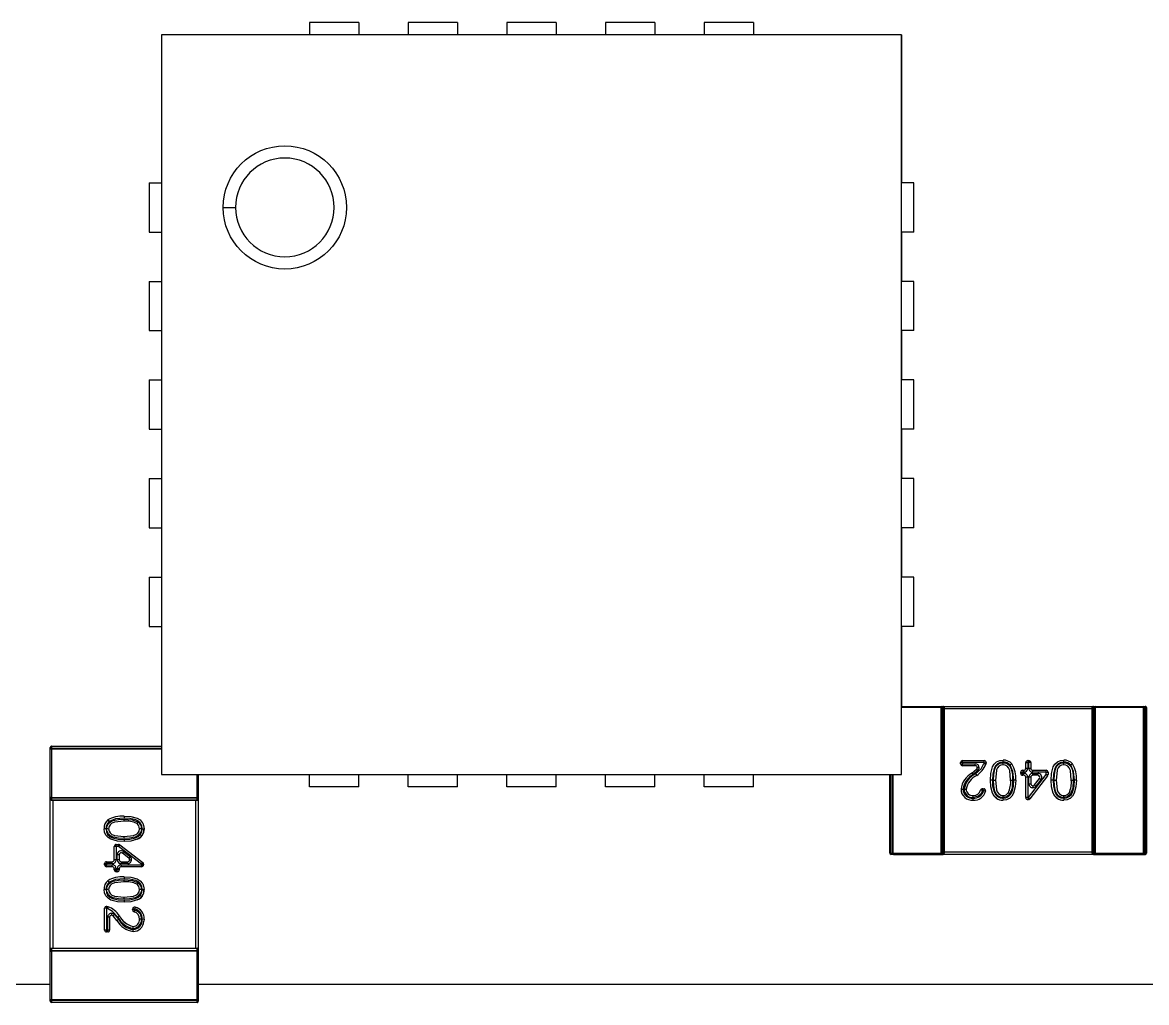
# Model space of a CAD drawing. Extents: x 2.55 to 7.7, y 3.55 to 4.51.
# Drawn here: x 4.7381 to 4.9175, y 3.8037 to 3.9602 of the extents above; entities that cross this region are included whole.
import ezdxf

# ---------------------------------------------------------------- set-up
doc = ezdxf.new("R2010")
doc.units = 0
doc.header["$MEASUREMENT"] = 0
doc.layers.get('0').update_dxf_attribs({"linetype": 'CONTINUOUS'})

msp = doc.modelspace()

# ---------------------------------------------------------------- linework, layer by layer
at = {"color": 7, "linetype": 'CONTINUOUS'}
for p, q in [((4.7917651043, 3.9602101624), (4.7838910886, 3.9602101623)), ((4.7838910886, 3.9602101623), (4.7838910886, 3.9582416584)), ((4.7917651043, 3.9602101624), (4.7917651043, 3.9582416585)), ((4.79963912, 3.9602101625), (4.7996391201, 3.9582416586)), ((4.8075131358, 3.9602101626), (4.79963912, 3.9602101625)), ((4.8075131358, 3.9602101626), (4.8075131358, 3.9582416587)), ((4.8232611673, 3.9602101628), (4.8153871515, 3.9602101627)), ((4.8153871515, 3.9602101627), (4.8153871516, 3.9582416587)), ((4.8232611673, 3.9602101628), (4.8232611673, 3.9582416588)), ((4.831135183, 3.9602101629), (4.831135183, 3.9582416589)), ((4.8390091988, 3.960210163), (4.831135183, 3.9602101629)), ((4.8390091988, 3.960210163), (4.8390091988, 3.958241659)), ((4.8547572303, 3.9602101632), (4.8468832145, 3.9602101631)), ((4.8468832145, 3.9602101631), (4.8468832146, 3.9582416591)), ((4.8547572303, 3.9602101632), (4.8547572303, 3.9582416592)), ((4.878379277, 3.9582416595), (4.7602690407, 3.9582416581)), ((4.7602690407, 3.9582416581), (4.7602690421, 3.8401314219)), ((4.8783792784, 3.8401314233), (4.878379277, 3.9582416595)), ((4.8783792778, 3.9582416595), (4.8783792781, 3.9346196123)), ((4.7583005377, 3.9346196108), (4.7583005378, 3.9267455951)), ((4.7583005377, 3.9346196108), (4.7602690416, 3.9346196108)), ((4.8783792779, 3.9267455965), (4.8783792778, 3.9346196123)), ((4.8803477818, 3.9346196123), (4.8783792778, 3.9346196123)), ((4.8803477819, 3.9267455965), (4.8803477818, 3.9346196123)), ((4.7701115607, 3.9306826031), (4.7720800648, 3.9306826031)), ((4.7583005378, 3.9267455951), (4.7602690417, 3.9267455951)), ((4.8783792782, 3.9267455965), (4.8783792783, 3.9188715808)), ((4.8803477819, 3.9267455965), (4.8783792779, 3.9267455965)), ((4.7583005379, 3.9188715793), (4.758300538, 3.9109975636)), ((4.7583005379, 3.9188715793), (4.7602690418, 3.9188715794)), ((4.8783792781, 3.910997565), (4.878379278, 3.9188715808)), ((4.880347782, 3.9188715808), (4.878379278, 3.9188715808)), ((4.8803477821, 3.910997565), (4.880347782, 3.9188715808)), ((4.758300538, 3.9109975636), (4.7602690419, 3.9109975636)), ((4.8783792784, 3.910997565), (4.8783792785, 3.9031235493)), ((4.8803477821, 3.910997565), (4.8783792781, 3.910997565)), ((4.7583005381, 3.9031235478), (4.7583005381, 3.8952495321)), ((4.7583005381, 3.9031235478), (4.760269042, 3.9031235479)), ((4.8783792783, 3.8952495335), (4.8783792782, 3.9031235493)), ((4.8803477821, 3.9031235493), (4.8783792782, 3.9031235493)), ((4.8803477822, 3.8952495335), (4.8803477821, 3.9031235493)), ((4.7583005381, 3.8952495321), (4.7602690421, 3.8952495321)), ((4.8803477822, 3.8952495335), (4.8783792783, 3.8952495335)), ((4.8783792786, 3.8952495335), (4.8783792787, 3.8873755178)), ((4.7583005382, 3.8873755163), (4.7583005383, 3.8795015006)), ((4.7583005382, 3.8873755163), (4.7602690422, 3.8873755164)), ((4.8783792785, 3.879501502), (4.8783792784, 3.8873755178)), ((4.8803477823, 3.8873755178), (4.8783792784, 3.8873755178)), ((4.8803477824, 3.879501502), (4.8803477823, 3.8873755178)), ((4.7583005383, 3.8795015006), (4.7602690423, 3.8795015006)), ((4.8803477824, 3.879501502), (4.8783792785, 3.879501502)), ((4.8783792788, 3.879501502), (4.8783792789, 3.8716274863)), ((4.7583005384, 3.8716274848), (4.7583005385, 3.8637534691)), ((4.7583005384, 3.8716274848), (4.7602690424, 3.8716274849)), ((4.8783792787, 3.8637534705), (4.8783792786, 3.8716274863)), ((4.8803477825, 3.8716274863), (4.8783792786, 3.8716274863)), ((4.8803477826, 3.8637534705), (4.8803477825, 3.8716274863)), ((4.7583005385, 3.8637534691), (4.7602690425, 3.8637534691)), ((4.878379279, 3.8637534705), (4.8783792791, 3.8509956791)), ((4.8803477826, 3.8637534705), (4.8783792787, 3.8637534705)), ((4.8783792789, 3.8509956793), (4.884738174, 3.8509956799)), ((4.8783792787, 3.8507988295), (4.8783792789, 3.8509956793)), ((4.8783792787, 3.8506019788), (4.8783792788, 3.8509956793)), ((4.8783792788, 3.8401314233), (4.8783792787, 3.8507988295)), ((4.8847381741, 3.8507988295), (4.8783792787, 3.8507988295)), ((4.884738174, 3.8509956798), (4.9093106991, 3.850995682)), ((4.884738174, 3.8509956799), (4.8847381741, 3.8507988295)), ((4.884738174, 3.8509956799), (4.8850165625, 3.8509956799)), ((4.8847381761, 3.827570483), (4.8847381741, 3.8507988295)), ((4.8847381741, 3.8507988295), (4.8848773683, 3.8507988295)), ((4.8848773683, 3.8507988295), (4.8848773703, 3.8275704831)), ((4.8851557568, 3.8507988295), (4.8848773683, 3.8507988295)), ((4.8851557588, 3.8275704831), (4.8851557568, 3.8507988295)), ((4.8851557568, 3.8507988295), (4.885213413, 3.8507988295)), ((4.885213413, 3.8507988295), (4.885213415, 3.8275704831)), ((4.9088354622, 3.8275704851), (4.9088354602, 3.8507988316)), ((4.9088931163, 3.8507988316), (4.9088354602, 3.8507988316)), ((4.9088931163, 3.8507988316), (4.9088931184, 3.8275704851)), ((4.9091715048, 3.8507988316), (4.9088931163, 3.8507988316)), ((4.9090323106, 3.850995682), (4.9093106991, 3.850995682)), ((4.9091715069, 3.8275704852), (4.9091715048, 3.8507988316)), ((4.9091715048, 3.8507988316), (4.9093106991, 3.8507988317)), ((4.9093106991, 3.850995682), (4.9170216386, 3.8509956827)), ((4.9093106991, 3.8507988317), (4.9093106991, 3.850995682)), ((4.9093106991, 3.8507988317), (4.9093107011, 3.8275704852)), ((4.9170216386, 3.8507988323), (4.9093106991, 3.8507988317)), ((4.9170216386, 3.8507988323), (4.9170216386, 3.8509956827)), ((4.9170216386, 3.8509956827), (4.9173000271, 3.8509956827)), ((4.9170216407, 3.8275704859), (4.9170216386, 3.8507988323)), ((4.9170216386, 3.8507988323), (4.9171608329, 3.8507988323)), ((4.9171608329, 3.8507988323), (4.9171608349, 3.8275704859)), ((4.9174392214, 3.8507988323), (4.9171608329, 3.8507988323)), ((4.9174392234, 3.8275704859), (4.9174392214, 3.8507988323)), ((4.9174392214, 3.8507988323), (4.9174968775, 3.8507988323)), ((4.9174968775, 3.8507988323), (4.9174968796, 3.8275704859)), ((4.9088354602, 3.8506019815), (4.885213413, 3.8506019802)), ((4.7425209073, 3.8441813877), (4.7425209073, 3.8444597762)), ((4.7427177577, 3.8441813877), (4.7425209073, 3.8441813877)), ((4.7425209074, 3.8364704482), (4.7425209073, 3.8441813877)), ((4.7427177577, 3.8445989704), (4.7427177577, 3.8446566266)), ((4.7427177577, 3.8446566266), (4.7602690426, 3.8446566268)), ((4.7602690426, 3.8445989707), (4.7427177577, 3.8445989704)), ((4.7427177577, 3.8445989704), (4.7427177577, 3.844320582)), ((4.7427177577, 3.8441813877), (4.7427177577, 3.844320582)), ((4.7427177577, 3.844320582), (4.7602690426, 3.8443205822)), ((4.7427177577, 3.8441813877), (4.7427177578, 3.8364704482)), ((4.7602690426, 3.8441813879), (4.7427177577, 3.8441813877)), ((4.8878178959, 3.8418416321), (4.8878178959, 3.8420193022)), ((4.8881328565, 3.8420193022), (4.8878178959, 3.8420193022)), ((4.8878178959, 3.8418416321), (4.8881328565, 3.8418416321)), ((4.8881328565, 3.8420193022), (4.8881328565, 3.8423342628)), ((4.8881328565, 3.8423342628), (4.8915943191, 3.8423342631)), ((4.8881328565, 3.8420193022), (4.8881328565, 3.8418416321)), ((4.8915943191, 3.8420193025), (4.8881328565, 3.8420193022)), ((4.8881328565, 3.8418416321), (4.8901767193, 3.8418416323)), ((4.8881328565, 3.8415266715), (4.8881328565, 3.8418416321)), ((4.8901767194, 3.8415266717), (4.8901767193, 3.8418416323)), ((4.8915521129, 3.8418700576), (4.8918518555, 3.8417740644)), ((4.8915943191, 3.8420193025), (4.8915943191, 3.8423342631)), ((4.8915943191, 3.8420193025), (4.8919026684, 3.8419551078)), ((4.8919092798, 3.8420193025), (4.8919026684, 3.8419551078)), ((4.8946096376, 3.8416882654), (4.8945916753, 3.8420027123)), ((4.8946064525, 3.8420997962), (4.8946016678, 3.8424147205)), ((4.8960086389, 3.8418080673), (4.8957606555, 3.8416129525)), ((4.8982358245, 3.8411148008), (4.8982358244, 3.8420193031)), ((4.8982358244, 3.8420193031), (4.898550785, 3.8420193031)), ((4.898550785, 3.8423342638), (4.898550785, 3.8420193031)), ((4.898550785, 3.8423342638), (4.8987284551, 3.8423342638)), ((4.898550785, 3.8420193031), (4.8985507851, 3.8411148008)), ((4.8987284551, 3.8420193032), (4.898550785, 3.8420193031)), ((4.8987284551, 3.8423342638), (4.8987284551, 3.8420193032)), ((4.8987284552, 3.8411148008), (4.8987284551, 3.8420193032)), ((4.8990434157, 3.8420193032), (4.8987284551, 3.8420193032)), ((4.8990434157, 3.8420193032), (4.8990434158, 3.8411148008)), ((4.9043007339, 3.8416882663), (4.9042827716, 3.8420027131)), ((4.9042975488, 3.8420997971), (4.9042927641, 3.8424147213)), ((4.9056997352, 3.8418080681), (4.9054517518, 3.8416129534)), ((4.7602690421, 3.8401314219), (4.8783792784, 3.8401314233)), ((4.7659461042, 3.8364704484), (4.7659461042, 3.8401314219)), ((4.7661429546, 3.8401314219), (4.7661429546, 3.8364704484)), ((4.7661429547, 3.8361920599), (4.7661429546, 3.8401314219)), ((4.78389109, 3.8381629182), (4.78389109, 3.8401314222)), ((4.7917651058, 3.8381629183), (4.7917651057, 3.8401314222)), ((4.7996391215, 3.8381629184), (4.7996391215, 3.8401314223)), ((4.8075131373, 3.8381629185), (4.8075131372, 3.8401314224)), ((4.815387153, 3.8381629186), (4.815387153, 3.8401314225)), ((4.8232611687, 3.8381629187), (4.8232611687, 3.8401314226)), ((4.8311351845, 3.8381629188), (4.8311351845, 3.8401314227)), ((4.8390092002, 3.8381629189), (4.8390092002, 3.8401314228)), ((4.846883216, 3.838162919), (4.846883216, 3.8401314229)), ((4.8547572317, 3.8381629191), (4.8547572317, 3.840131423)), ((4.8765519977, 3.8275704823), (4.8765519966, 3.8401314233)), ((4.8766096527, 3.8401314233), (4.8766096538, 3.8275704823)), ((4.8768880423, 3.8275704824), (4.8768880412, 3.8401314233)), ((4.8770272355, 3.8401314233), (4.8770272366, 3.8275704824)), ((4.8901767194, 3.8415266717), (4.8881328565, 3.8415266715)), ((4.8896463333, 3.8403581879), (4.8903825041, 3.8409732727)), ((4.8896463333, 3.8403581879), (4.8898508514, 3.8401186622)), ((4.890203974, 3.8402251577), (4.8903995811, 3.839978473)), ((4.8903825041, 3.8409732727), (4.8905882889, 3.8407348344)), ((4.8908066407, 3.8412117111), (4.89049168, 3.8412117111)), ((4.8974282332, 3.8403072093), (4.8974282332, 3.8404848794)), ((4.8974282332, 3.8404848794), (4.8977431938, 3.8404848795)), ((4.8974282332, 3.8403072093), (4.8977431938, 3.8403072094)), ((4.8977431938, 3.8407998401), (4.8977431938, 3.8404848795)), ((4.8977431938, 3.8407998401), (4.8979208639, 3.8407998401)), ((4.8977431938, 3.8404848795), (4.8977431938, 3.8403072094)), ((4.8979208639, 3.8404848795), (4.8977431938, 3.8404848795)), ((4.8977431938, 3.8403072094), (4.8979208639, 3.8403072094)), ((4.8977431938, 3.8399922487), (4.8977431938, 3.8403072094)), ((4.8979208639, 3.8399922488), (4.8977431938, 3.8399922487)), ((4.8979208639, 3.8407998401), (4.8979208639, 3.8404848795)), ((4.8979208639, 3.8399922488), (4.8979208639, 3.8403072094)), ((4.8982358245, 3.8411148008), (4.8985507851, 3.8411148008)), ((4.8986462485, 3.8364307709), (4.9014742659, 3.8400995509)), ((4.8987284552, 3.8411148008), (4.8990434158, 3.8411148008)), ((4.9017237179, 3.839907265), (4.8988957006, 3.836238485)), ((4.8993583765, 3.8404848796), (4.8993583765, 3.8407998402)), ((4.8993583765, 3.8407998402), (4.9014742658, 3.8407998404)), ((4.9014742659, 3.8404848798), (4.8993583765, 3.8404848796)), ((4.8993583765, 3.8403072095), (4.9001518896, 3.8403072096)), ((4.8993583765, 3.8399922489), (4.8993583765, 3.8403072095)), ((4.9001518896, 3.839992249), (4.8993583765, 3.8399922489)), ((4.9001518896, 3.839992249), (4.9001518896, 3.8403072096)), ((4.9014742659, 3.8404848798), (4.9014742658, 3.8407998404)), ((4.9014742659, 3.8400995509), (4.9014742659, 3.8404848798)), ((4.9014742659, 3.8404848798), (4.9017892265, 3.8404848798)), ((4.9014742659, 3.8400995509), (4.9017237179, 3.839907265)), ((4.9014742659, 3.8400995509), (4.9017892265, 3.8400995509)), ((4.9017892265, 3.8404848798), (4.9017892265, 3.8400995509)), ((4.7917651058, 3.8381629183), (4.78389109, 3.8381629182)), ((4.8075131373, 3.8381629185), (4.7996391215, 3.8381629184)), ((4.8232611687, 3.8381629187), (4.815387153, 3.8381629186)), ((4.8390092002, 3.8381629189), (4.8311351845, 3.8381629188)), ((4.8547572317, 3.8381629191), (4.846883216, 3.838162919)), ((4.8928976817, 3.8392299932), (4.8925827305, 3.8392275606)), ((4.8930752961, 3.8392270902), (4.89339025, 3.8392250367)), ((4.8958130505, 3.8392250368), (4.8961280423, 3.8392213729)), ((4.8982358249, 3.8364307709), (4.8982358246, 3.8396772882)), ((4.8985507852, 3.8396772882), (4.8982358246, 3.8396772882)), ((4.8985507852, 3.8396772882), (4.8985507855, 3.8364307709)), ((4.8987284554, 3.8386478968), (4.8987284553, 3.8396772882)), ((4.8990434159, 3.8396772882), (4.8987284553, 3.8396772882)), ((4.8987284554, 3.8386478968), (4.899043416, 3.8386478968)), ((4.8990434159, 3.8396772882), (4.899043416, 3.8386478968)), ((4.8993583767, 3.8383329362), (4.8993583767, 3.8380179756)), ((4.8996078259, 3.8384556073), (4.9004013389, 3.8394849988)), ((4.8998572752, 3.8382633178), (4.8996078259, 3.8384556073)), ((4.9006507881, 3.8392927092), (4.8998572752, 3.8382633178)), ((4.9006507881, 3.8392927092), (4.9004013389, 3.8394849988)), ((4.902588778, 3.839229994), (4.9022738268, 3.8392275614)), ((4.9027663924, 3.8392270911), (4.9030813463, 3.8392250376)), ((4.9055041469, 3.8392250376), (4.9058191386, 3.8392213738)), ((4.7427177578, 3.8364704482), (4.7425209074, 3.8364704482)), ((4.7425209074, 3.8361920597), (4.7425209074, 3.8364704482)), ((4.7425209077, 3.8118979231), (4.7425209074, 3.8364704482)), ((4.7427177578, 3.8364704482), (4.7659461042, 3.8364704484)), ((4.7427177578, 3.8363312539), (4.7427177578, 3.8364704482)), ((4.7659461042, 3.8363312542), (4.7427177578, 3.8363312539)), ((4.7427177578, 3.8363312539), (4.7427177578, 3.8360528654)), ((4.7659461042, 3.8364704484), (4.7659461042, 3.8363312542)), ((4.7661429546, 3.8364704484), (4.7659461042, 3.8364704484)), ((4.7659461043, 3.8360528657), (4.7659461042, 3.8363312542)), ((4.7661429546, 3.8364704484), (4.7661429547, 3.8361920599)), ((4.8878986554, 3.8377738954), (4.8882135607, 3.8377797967)), ((4.8883913804, 3.8377891734), (4.8887062467, 3.8377814666)), ((4.8898368748, 3.8360350504), (4.889830348, 3.8363499434)), ((4.8898469068, 3.8364470145), (4.8898545408, 3.8367618826)), ((4.8913295935, 3.837547846), (4.8910210281, 3.8376109932)), ((4.8913295935, 3.837547846), (4.8913609333, 3.8378612435)), ((4.891494284, 3.8375313769), (4.8913295935, 3.837547846)), ((4.8913609333, 3.8378612435), (4.8915256237, 3.8378447745)), ((4.8915256237, 3.8378447745), (4.891494284, 3.8375313769)), ((4.891801665, 3.8374626956), (4.891494284, 3.8375313769)), ((4.8945967651, 3.8363502927), (4.8946016588, 3.83603537)), ((4.8946096516, 3.8364467918), (4.8946104968, 3.836761883)), ((4.8957073463, 3.8370128302), (4.8954483728, 3.8371934397)), ((4.8964473168, 3.8377503218), (4.8963916228, 3.8375395947)), ((4.8985507855, 3.8364307709), (4.8982358249, 3.8364307709)), ((4.8985507855, 3.8364307709), (4.8986462485, 3.8364307709)), ((4.8985507855, 3.8364307709), (4.8985507855, 3.8361158103)), ((4.8986462485, 3.8364307709), (4.8988957006, 3.836238485)), ((4.8986462485, 3.8364307709), (4.8986462486, 3.8361158103)), ((4.9025063053, 3.8375420136), (4.9024481477, 3.8377520741)), ((4.9042878614, 3.8363502935), (4.9042927551, 3.8360353709)), ((4.9043007479, 3.8364467926), (4.9043015931, 3.8367618839)), ((4.9053984426, 3.837012831), (4.9051394691, 3.8371934406)), ((4.7427177578, 3.8360528654), (4.7659461043, 3.8360528657)), ((4.7427177578, 3.8360528654), (4.7427177578, 3.8359952093)), ((4.7659461043, 3.8359952095), (4.7427177578, 3.8359952093)), ((4.7429146084, 3.8359952093), (4.7429146085, 3.812373162)), ((4.7657492542, 3.8123731623), (4.765749254, 3.8359952095)), ((4.7659461043, 3.8359952095), (4.7659461043, 3.8360528657)), ((4.7661429547, 3.8361920599), (4.766142955, 3.8121763119)), ((4.8986462486, 3.8361158103), (4.8985507855, 3.8361158103)), ((4.751708521, 3.8328594836), (4.7519036358, 3.8326115002)), ((4.7542915515, 3.8326638951), (4.7542952154, 3.8329788868)), ((4.7557662666, 3.8332981612), (4.7559769936, 3.8332424672)), ((4.751416792, 3.8314572972), (4.7511018677, 3.8314525126)), ((4.7518283228, 3.8314604823), (4.751513876, 3.83144252)), ((4.7565037581, 3.8325581906), (4.7563231485, 3.8322992171)), ((4.7570697964, 3.8314604959), (4.7567547052, 3.8314613411)), ((4.7571662956, 3.8314476094), (4.7574812182, 3.8314525031)), ((4.7542865949, 3.8297485262), (4.7542890275, 3.829433575)), ((4.7542894979, 3.8299261406), (4.7542915514, 3.8302410945)), ((4.7559745753, 3.8296660533), (4.7557645148, 3.8296078958)), ((4.753031709, 3.8286340142), (4.7527167484, 3.8286340142)), ((4.7527167484, 3.8265181248), (4.7527167484, 3.8286340142)), ((4.753031709, 3.8286340142), (4.753031709, 3.8289489748)), ((4.753031709, 3.8289489748), (4.753417038, 3.8289489748)), ((4.753031709, 3.8286340142), (4.7530317091, 3.8265181248)), ((4.753417038, 3.8286340142), (4.753031709, 3.8286340142)), ((4.7532093792, 3.8265181248), (4.7532093792, 3.8273116379)), ((4.7535243398, 3.8273116379), (4.7532093792, 3.8273116379)), ((4.753417038, 3.8286340142), (4.753417038, 3.8289489748)), ((4.753417038, 3.8286340142), (4.7536093239, 3.8288834662)), ((4.7570858177, 3.8258059965), (4.753417038, 3.8286340142)), ((4.7535243398, 3.8273116379), (4.7535243398, 3.8265181248)), ((4.7536093239, 3.8288834662), (4.7572781036, 3.8260554486)), ((4.7542238795, 3.8278105363), (4.75403159, 3.8275610871)), ((4.7550609814, 3.8267675741), (4.75403159, 3.8275610871)), ((4.7542238795, 3.8278105363), (4.7552532709, 3.8270170233)), ((4.8765519977, 3.8275704823), (4.8766096538, 3.8275704823)), ((4.8766096538, 3.8275704823), (4.8768880423, 3.8275704824)), ((4.8770272366, 3.827373632), (4.8767488481, 3.8273736319)), ((4.8771425489, 3.8273736316), (4.8767488481, 3.8273736315)), ((4.8768880423, 3.8275704824), (4.8770272366, 3.8275704824)), ((4.8770272366, 3.8275704824), (4.8847381761, 3.827570483)), ((4.8770272366, 3.8275704824), (4.8770272366, 3.827373632)), ((4.8847381761, 3.8273736326), (4.8770272366, 3.827373632)), ((4.8771425489, 3.827373632), (4.8850165646, 3.8273736327)), ((4.8847381761, 3.827570483), (4.8847381761, 3.8273736326)), ((4.8847381761, 3.827570483), (4.8848773703, 3.8275704831)), ((4.8850165646, 3.8273736327), (4.8847381761, 3.8273736326)), ((4.8848773703, 3.8275704831), (4.8851557588, 3.8275704831)), ((4.9090323126, 3.8273736347), (4.8850165646, 3.8273736326)), ((4.8851557588, 3.8275704831), (4.885213415, 3.8275704831)), ((4.885213415, 3.8277673345), (4.9088354622, 3.8277673355)), ((4.9088354622, 3.8275704851), (4.9088931184, 3.8275704851)), ((4.9088931184, 3.8275704851), (4.9091715069, 3.8275704852)), ((4.9093107011, 3.8273736348), (4.9090323126, 3.8273736348)), ((4.9090323126, 3.8273736348), (4.9169063284, 3.8273736354)), ((4.9093107011, 3.8275704852), (4.9091715069, 3.8275704852)), ((4.9093107011, 3.8275704852), (4.9170216407, 3.8275704859)), ((4.9093107011, 3.8273736348), (4.9093107011, 3.8275704852)), ((4.9170216407, 3.8273736355), (4.9093107011, 3.8273736348)), ((4.9169063284, 3.8273736351), (4.9173000292, 3.8273736351)), ((4.9170216407, 3.8273736355), (4.9170216407, 3.8275704859)), ((4.9171608349, 3.8275704859), (4.9170216407, 3.8275704859)), ((4.9173000292, 3.8273736355), (4.9170216407, 3.8273736355)), ((4.9171608349, 3.8275704859), (4.9174392234, 3.8275704859)), ((4.9174968796, 3.8275704859), (4.9174392234, 3.8275704859)), ((4.7511823249, 3.8258882035), (4.7514972855, 3.8258882035)), ((4.7511823249, 3.8257105334), (4.7511823249, 3.8258882035)), ((4.7511823249, 3.8257105334), (4.7514972855, 3.8257105334)), ((4.7514972855, 3.8262031641), (4.7524017878, 3.8262031642)), ((4.7514972855, 3.8262031641), (4.7514972855, 3.8258882035)), ((4.7514972855, 3.8258882035), (4.7514972855, 3.8257105334)), ((4.7524017878, 3.8258882035), (4.7514972855, 3.8258882035)), ((4.7514972855, 3.8257105334), (4.7524017878, 3.8257105334)), ((4.7514972855, 3.8253955728), (4.7514972855, 3.8257105334)), ((4.7524017878, 3.8258882035), (4.7524017878, 3.8262031642)), ((4.7524017878, 3.8253955728), (4.7524017878, 3.8257105334)), ((4.7530317091, 3.8265181248), (4.7527167484, 3.8265181248)), ((4.7535243398, 3.8265181248), (4.7532093792, 3.8265181248)), ((4.7538393004, 3.8262031642), (4.7548686918, 3.8262031642)), ((4.7538393004, 3.8262031642), (4.7538393004, 3.8258882035)), ((4.7548686918, 3.8258882036), (4.7538393004, 3.8258882035)), ((4.7538393004, 3.8257105334), (4.7570858177, 3.8257105335)), ((4.7538393004, 3.8257105334), (4.7538393004, 3.8253955728)), ((4.7548686918, 3.8258882036), (4.7548686918, 3.8262031642)), ((4.7552532709, 3.8270170233), (4.7550609814, 3.8267675741)), ((4.7551836525, 3.8265181248), (4.7554986131, 3.8265181248)), ((4.7570858177, 3.8258059965), (4.7572781036, 3.8260554486)), ((4.7570858177, 3.8257105335), (4.7570858177, 3.8258059965)), ((4.7570858177, 3.8258059965), (4.7574007783, 3.8258059965)), ((4.7570858177, 3.8257105335), (4.7574007783, 3.8257105335)), ((4.7570858177, 3.8257105335), (4.7570858177, 3.8253955729)), ((4.7574007783, 3.8258059965), (4.7574007783, 3.8257105335)), ((4.7524017878, 3.8253955728), (4.7514972855, 3.8253955728)), ((4.7527167485, 3.8250806122), (4.7530317091, 3.8250806122)), ((4.7527167485, 3.8249029421), (4.7527167485, 3.8250806122)), ((4.7527167485, 3.8249029421), (4.7530317091, 3.8249029421)), ((4.7530317091, 3.8250806122), (4.7530317091, 3.8249029421)), ((4.7530317091, 3.8249029421), (4.7532093792, 3.8249029421)), ((4.7530317091, 3.8245879814), (4.7530317091, 3.8249029421)), ((4.7532093792, 3.8245879815), (4.7530317091, 3.8245879814)), ((4.7532093792, 3.8249029421), (4.7532093792, 3.8250806122)), ((4.7535243398, 3.8250806122), (4.7532093792, 3.8250806122)), ((4.7532093792, 3.8245879815), (4.7532093792, 3.8249029421)), ((4.7535243398, 3.8249029421), (4.7532093792, 3.8249029421)), ((4.7535243398, 3.8250806122), (4.7535243398, 3.8249029421)), ((4.7570858177, 3.8253955729), (4.7538393004, 3.8253955728)), ((4.7517085211, 3.8231683872), (4.7519036359, 3.8229204039)), ((4.7542915516, 3.8229727987), (4.7542952155, 3.8232877905)), ((4.7565037582, 3.8228670943), (4.7563231487, 3.8226081208)), ((4.7514167921, 3.8217662009), (4.7511018678, 3.8217614163)), ((4.7518283229, 3.821769386), (4.7515138761, 3.8217514237)), ((4.754289498, 3.8202350443), (4.7542915515, 3.8205499982)), ((4.7570697966, 3.8217693996), (4.7567547053, 3.8217702448)), ((4.7571662957, 3.8217565131), (4.7574812183, 3.8217614068)), ((4.751182325, 3.8152926049), (4.751182325, 3.8187540676)), ((4.7514972856, 3.8187540676), (4.751182325, 3.8187540676)), ((4.7514972856, 3.8190690282), (4.7515614803, 3.8190624168)), ((4.7514972856, 3.8187540676), (4.7515614803, 3.8190624168)), ((4.7514972856, 3.8187540676), (4.7514972856, 3.8152926049)), ((4.7516465305, 3.8187118613), (4.7517425237, 3.8190116039)), ((4.754286595, 3.8200574299), (4.7542890276, 3.8197424787)), ((4.7556553446, 3.8185206814), (4.7556718136, 3.8186853718)), ((4.7559687421, 3.8184893416), (4.7556553446, 3.8185206814)), ((4.7556718136, 3.8186853718), (4.7559852112, 3.8186540321)), ((4.7559745754, 3.819974957), (4.7557645149, 3.8199167995)), ((4.7559687421, 3.8184893416), (4.7559055948, 3.8181807762)), ((4.7559852112, 3.8186540321), (4.7559687421, 3.8184893416)), ((4.7560538925, 3.8189614131), (4.7559852112, 3.8186540321)), ((4.7516749557, 3.8152926049), (4.7516749557, 3.8173364677)), ((4.7519899163, 3.8173364677), (4.7516749557, 3.8173364677)), ((4.7519899163, 3.8173364677), (4.7519899164, 3.8152926049)), ((4.7523048769, 3.817966389), (4.752304877, 3.8176514284)), ((4.7525433153, 3.8175422525), (4.7527817536, 3.8177480372)), ((4.7531584001, 3.8168060816), (4.7525433153, 3.8175422525)), ((4.7531584001, 3.8168060816), (4.7533979258, 3.8170105996)), ((4.7532914302, 3.8173637223), (4.753538115, 3.8175593293)), ((4.7570695734, 3.8170066548), (4.7567547054, 3.8170142888)), ((4.7574815376, 3.8169966227), (4.7571666446, 3.816990096)), ((4.7514972856, 3.8152926049), (4.751182325, 3.8152926049)), ((4.7514972856, 3.8152926049), (4.7516749557, 3.8152926049)), ((4.7514972856, 3.8152926049), (4.7514972856, 3.8149776443)), ((4.7516749557, 3.8149776443), (4.7514972856, 3.8149776443)), ((4.7516749557, 3.8149776443), (4.7516749557, 3.8152926049)), ((4.7519899164, 3.8152926049), (4.7516749557, 3.8152926049)), ((4.7557274145, 3.8155511285), (4.7557351213, 3.8158659948)), ((4.7557426925, 3.8150584034), (4.7557367912, 3.8153733088)), ((4.7425209077, 3.8118979231), (4.7425209077, 3.8121763116)), ((4.7425209078, 3.8041869836), (4.7425209077, 3.8118979231)), ((4.7425209077, 3.8118979231), (4.7427177581, 3.8118979231)), ((4.7427177581, 3.8123155059), (4.7427177581, 3.812373162)), ((4.7427177581, 3.812373162), (4.7659461046, 3.8123731623)), ((4.7427177581, 3.8123155059), (4.7427177581, 3.8120371174)), ((4.7659461045, 3.8123155062), (4.7427177581, 3.8123155059)), ((4.7427177581, 3.8120371174), (4.7659461045, 3.8120371177)), ((4.7427177581, 3.8118979231), (4.7427177581, 3.8120371174)), ((4.7659461045, 3.8118979234), (4.7427177581, 3.8118979231)), ((4.7427177581, 3.8118979231), (4.7427177582, 3.8041869836)), ((4.7659461045, 3.8123155062), (4.7659461046, 3.8123731623)), ((4.7659461045, 3.8120371177), (4.7659461045, 3.8123155062)), ((4.7659461045, 3.8118979234), (4.7659461045, 3.8120371177)), ((4.7659461046, 3.8041869839), (4.7659461045, 3.8118979234)), ((4.7659461045, 3.8118979234), (4.7661429549, 3.8118979234)), ((4.7661429549, 3.8121763119), (4.7661429549, 3.8118979234)), ((4.766142955, 3.8043022962), (4.766142955, 3.8121763119)), ((4.7661429549, 3.8118979234), (4.766142955, 3.8041869839)), ((4.7093283965, 3.8066468044), (4.7425209082, 3.8066468044)), ((4.7661429555, 3.8066468044), (4.9193283965, 3.8066468044)), ((4.7425209078, 3.8041869836), (4.7427177582, 3.8041869836)), ((4.7425209078, 3.8039085951), (4.7425209078, 3.8041869836)), ((4.7427177582, 3.8041869836), (4.7659461046, 3.8041869839)), ((4.7427177582, 3.8040477893), (4.7427177582, 3.8041869836)), ((4.7659461046, 3.8040477896), (4.7427177582, 3.8040477893)), ((4.7427177582, 3.8040477893), (4.7427177582, 3.8037694008)), ((4.7659461046, 3.8041869839), (4.766142955, 3.8041869839)), ((4.7659461046, 3.8040477896), (4.7659461046, 3.8041869839)), ((4.7659461046, 3.8037694011), (4.7659461046, 3.8040477896)), ((4.766142955, 3.8041869839), (4.766142955, 3.8039085954)), ((4.7661429556, 3.8039085954), (4.7661429556, 3.8043022962)), ((4.7427177582, 3.8037694008), (4.7659461046, 3.8037694011)), ((4.7427177582, 3.8037117447), (4.7427177582, 3.8037694008)), ((4.7659461047, 3.803711745), (4.7427177582, 3.8037117447)), ((4.7659461047, 3.803711745), (4.7659461046, 3.8037694011))]:
    msp.add_line(p, q, dxfattribs=at)
at = {"color": 8, "linetype": 'CONTINUOUS'}
for p, q in [((4.8919026684, 3.8419551078), (4.8918772271, 3.8418555625)), ((4.7574815376, 3.8169966227), (4.7574382386, 3.8166807943))]:
    msp.add_line(p, q, dxfattribs=at)
at = {"color": 7, "linetype": 'CONTINUOUS', "flags": 128}
for points in [[(4.8902039771, 3.8402251602), (4.8910872796, 3.8410526008), (4.8915521104, 3.8418700496)], [(4.8915521104, 3.8418700496), (4.8915777615, 3.8419531064), (4.8915943191, 3.8420193025)], [(4.8919026684, 3.8419551078), (4.8918767435, 3.8418530685), (4.8918520671, 3.8417739967)], [(4.8918772271, 3.8418555625), (4.8918765933, 3.8418530825), (4.8918520671, 3.8417739967)], [(4.8925826851, 3.8392275602), (4.8926474336, 3.8402936396), (4.8929209247, 3.841323408), (4.8931928174, 3.8417820114), (4.8935830944, 3.8421436781), (4.894072081, 3.8423535621), (4.8946016632, 3.8424150225)], [(4.8946064525, 3.8420997962), (4.8941345633, 3.842044019), (4.8937054614, 3.8418460811), (4.8933809298, 3.8415058409), (4.893164366, 3.8410872813), (4.8929492962, 3.8401723263), (4.8928976817, 3.8392299932)], [(4.8930752961, 3.8392270902), (4.8931120453, 3.8401158464), (4.8932789756, 3.8409870679), (4.8934736265, 3.8413852061), (4.8937758986, 3.8417102933), (4.8941624499, 3.8419288725), (4.8946015333, 3.8420033754)], [(4.8946015333, 3.8420033754), (4.8950417201, 3.841929228), (4.8954274937, 3.8417097659), (4.8957300826, 3.8413844766), (4.8959255311, 3.8409865943), (4.8960914119, 3.8401126906), (4.8961280423, 3.8392213739)], [(4.9022737814, 3.8392275611), (4.9023385299, 3.8402936405), (4.902612021, 3.8413234089), (4.9028839137, 3.8417820123), (4.9032741907, 3.8421436789), (4.9037631773, 3.8423535629), (4.9042927595, 3.8424150234)], [(4.9042975488, 3.8420997971), (4.9038256596, 3.8420440198), (4.9033965577, 3.841846082), (4.9030720261, 3.8415058418), (4.9028554623, 3.8410872821), (4.9026403925, 3.8401723271), (4.902588778, 3.839229994)], [(4.9027663924, 3.8392270911), (4.9028031416, 3.8401158473), (4.9029700719, 3.8409870687), (4.9031647229, 3.841385207), (4.9034669949, 3.8417102941), (4.9038535462, 3.8419288734), (4.9042926296, 3.8420033763)], [(4.9042926296, 3.8420033763), (4.9047328164, 3.8419292289), (4.90511859, 3.8417097667), (4.9054211789, 3.8413844775), (4.9056166274, 3.8409865951), (4.9057825082, 3.8401126914), (4.9058191386, 3.8392213747)], [(4.8905882889, 3.8407348344), (4.8901771439, 3.8403875823), (4.8898508514, 3.8401186622)], [(4.8935742493, 3.8408506322), (4.8935356338, 3.8407487216), (4.8933902765, 3.8392250366)], [(4.8958130505, 3.8392250368), (4.8956681745, 3.8407491286), (4.8956297034, 3.8408510938)], [(4.8963056068, 3.8392304059), (4.8961769721, 3.840612532), (4.8957606555, 3.8416129525)], [(4.9032653456, 3.8408506331), (4.9032267301, 3.8407487225), (4.9030813728, 3.8392250374)], [(4.9055041469, 3.8392250376), (4.9053592708, 3.8407491295), (4.9053207997, 3.8408510947)], [(4.9059967031, 3.8392304068), (4.9058680684, 3.8406125328), (4.9054517518, 3.8416129534)], [(4.8929283877, 3.8371332205), (4.8926438911, 3.8381607991), (4.8925826851, 3.8392275602)], [(4.8928976817, 3.8392299932), (4.8929443887, 3.8382889012), (4.8931675536, 3.8373747789), (4.8933754005, 3.8369520042), (4.8936982215, 3.836609538), (4.8941272182, 3.8364113598), (4.8945967651, 3.8363502927)], [(4.8946096516, 3.8364467918), (4.8941674919, 3.8365186012), (4.893777304, 3.8367362673), (4.8934737717, 3.8370665571), (4.8932780905, 3.8374636855), (4.8931127814, 3.8383368262), (4.8930752961, 3.8392270902)], [(4.8933902765, 3.8392250366), (4.8935379982, 3.837697143), (4.8936757258, 3.8373386615), (4.8939118636, 3.8370365539), (4.8942338629, 3.8368297606), (4.8946104968, 3.836761883)], [(4.8945967651, 3.8363502927), (4.895066748, 3.8364061792), (4.8954944598, 3.8366041319), (4.8958205171, 3.8369446095), (4.8960400265, 3.8373645037), (4.8962541759, 3.8382842419), (4.8963056068, 3.8392304059)], [(4.8966206419, 3.8392275606), (4.8965557429, 3.8381605686), (4.8962832739, 3.8371296397), (4.8960107191, 3.8366707663), (4.8956202593, 3.8363087786), (4.895482066, 3.8362490505)], [(4.8961280423, 3.8392213739), (4.8960370054, 3.8379476299), (4.8957073463, 3.8370128302)], [(4.902619484, 3.8371332214), (4.9023349874, 3.8381607999), (4.9022737814, 3.8392275611)], [(4.902588778, 3.839229994), (4.902635485, 3.8382889021), (4.9028586499, 3.8373747798), (4.9030664968, 3.836952005), (4.9033893178, 3.8366095389), (4.9038183145, 3.8364113606), (4.9042878614, 3.8363502935)], [(4.9043007479, 3.8364467926), (4.9038585882, 3.836518602), (4.9034684003, 3.8367362681), (4.903164868, 3.837066558), (4.9029691868, 3.8374636864), (4.9028038777, 3.838336827), (4.9027663924, 3.8392270911)], [(4.9030813728, 3.8392250374), (4.9032290945, 3.8376971438), (4.9033668221, 3.8373386623), (4.9036029599, 3.8370365548), (4.9039249592, 3.8368297614), (4.9043015931, 3.8367618839)], [(4.9042878614, 3.8363502935), (4.9047578443, 3.83640618), (4.9051855561, 3.8366041328), (4.9055116134, 3.8369446104), (4.9057311228, 3.8373645045), (4.9059452722, 3.8382842427), (4.9059967031, 3.8392304068)], [(4.9063117382, 3.8392275614), (4.9062468392, 3.8381605695), (4.9059743702, 3.8371296406), (4.9057018154, 3.8366707672), (4.9053113556, 3.8363087795), (4.9051731624, 3.8362490514)], [(4.9058191386, 3.8392213747), (4.9057281017, 3.8379476307), (4.9053984426, 3.837012831)], [(4.8913295935, 3.837547846), (4.8911102695, 3.8370306562), (4.8906956254, 3.836654396), (4.8898469068, 3.8364470145)], [(4.8918092446, 3.8375313769), (4.8918092334, 3.8375287125), (4.891801665, 3.8374626956)], [(4.8957073463, 3.8370128302), (4.8951589313, 3.8365594929), (4.8946096516, 3.8364467918)], [(4.9053984426, 3.837012831), (4.9048500276, 3.8365594937), (4.9043007479, 3.8364467926)], [(4.7515132128, 3.831452378), (4.7515873602, 3.8318925648), (4.7518068224, 3.8322783384), (4.7521321117, 3.8325809272), (4.7525299941, 3.8327763758), (4.7534038977, 3.8329422564), (4.7542952145, 3.8329788868)], [(4.7542861824, 3.8331564513), (4.7529040564, 3.8330278167), (4.7519036358, 3.8326115002)], [(4.7571662956, 3.8314476094), (4.7571104091, 3.8319175923), (4.7569124563, 3.8323453041), (4.7565719788, 3.8326713614), (4.7561520847, 3.8328908709), (4.7552323465, 3.8331050203), (4.7542861824, 3.8331564513)], [(4.7542890278, 3.8334714864), (4.7553560197, 3.8334065873), (4.7563869486, 3.8331341183), (4.756845822, 3.8328615634), (4.7572078096, 3.8324711036), (4.7572675377, 3.8323329103)], [(4.7542952145, 3.8329788868), (4.7555689584, 3.8328878498), (4.7565037581, 3.8325581906)], [(4.7542890278, 3.8294335296), (4.7532229484, 3.8294982782), (4.7521931801, 3.8297717694), (4.7517345767, 3.8300436621), (4.75137291, 3.8304339391), (4.7511630261, 3.8309229257), (4.7511015657, 3.831452508)], [(4.751416792, 3.8314572972), (4.7514725692, 3.830985408), (4.751670507, 3.8305563061), (4.7520107472, 3.8302317744), (4.7524293068, 3.8300152106), (4.7533442618, 3.8298001407), (4.7542865949, 3.8297485262)], [(4.7542894979, 3.8299261406), (4.7534007417, 3.8299628899), (4.7525295202, 3.8301298202), (4.752131382, 3.8303244712), (4.7518062949, 3.8306267433), (4.7515877156, 3.8310132946), (4.7515132128, 3.831452378)], [(4.7542915515, 3.8326638951), (4.7527674597, 3.8325190191), (4.7526654945, 3.8324805481)], [(4.7542865949, 3.8297485262), (4.7552276869, 3.8297952332), (4.7561418092, 3.8300183979), (4.756564584, 3.8302262448), (4.7569070501, 3.8305490658), (4.7571052284, 3.8309780625), (4.7571662956, 3.8314476094)], [(4.7574815374, 3.8314525081), (4.757417087, 3.8309229733), (4.7572076927, 3.8304328224), (4.7568490743, 3.8300397512), (4.7563833676, 3.829779232), (4.755355789, 3.8294947355), (4.7542890278, 3.8294335296)], [(4.7570697964, 3.8314604959), (4.756997987, 3.8310183362), (4.7567803209, 3.8306281483), (4.756450031, 3.8303246161), (4.7560529026, 3.8301289348), (4.7551797619, 3.8299636259), (4.7542894979, 3.8299261406)], [(4.7542915516, 3.830241121), (4.7558194452, 3.8303888426), (4.7561779267, 3.8305265702), (4.7564800342, 3.8307627079), (4.7566868276, 3.8310847072), (4.7567547052, 3.8314613411)], [(4.7565037581, 3.8325581906), (4.7569570954, 3.8320097756), (4.7570697964, 3.8314604959)], [(4.7526659559, 3.8304250939), (4.7527678665, 3.8303864784), (4.7542915516, 3.830241121)], [(4.7542890279, 3.8237803901), (4.7553560199, 3.823715491), (4.7563869487, 3.823443022), (4.7568458221, 3.8231704671), (4.7572078098, 3.8227800073), (4.7572675379, 3.822641814)], [(4.7515132129, 3.8217612817), (4.7515873603, 3.8222014685), (4.7518068225, 3.8225872421), (4.7521321118, 3.8228898309), (4.7525299942, 3.8230852795), (4.7534038978, 3.8232511601), (4.7542952146, 3.8232877905)], [(4.7542861825, 3.823465355), (4.7529040565, 3.8233367204), (4.7519036359, 3.8229204039)], [(4.7542915516, 3.8229727987), (4.7527674598, 3.8228279228), (4.7526654946, 3.8227894517)], [(4.7571662957, 3.8217565131), (4.7571104092, 3.822226496), (4.7569124565, 3.8226542078), (4.7565719789, 3.8229802651), (4.7561520848, 3.8231997746), (4.7552323466, 3.823413924), (4.7542861825, 3.823465355)], [(4.7542952146, 3.8232877905), (4.7555689585, 3.8231967535), (4.7565037582, 3.8228670943)], [(4.7565037582, 3.8228670943), (4.7569570955, 3.8223186793), (4.7570697966, 3.8217693996)], [(4.754289028, 3.8197424333), (4.7532229486, 3.8198071819), (4.7521931802, 3.8200806731), (4.7517345768, 3.8203525658), (4.7513729102, 3.8207428428), (4.7511630262, 3.8212318294), (4.7511015658, 3.8217614117)], [(4.7514167921, 3.8217662009), (4.7514725693, 3.8212943117), (4.7516705071, 3.8208652098), (4.7520107473, 3.8205406781), (4.752429307, 3.8203241143), (4.7533442619, 3.8201090444), (4.754286595, 3.8200574299)], [(4.754289498, 3.8202350443), (4.7534007418, 3.8202717936), (4.7525295203, 3.8204387239), (4.7521313821, 3.8206333749), (4.751806295, 3.820935647), (4.7515877157, 3.8213221983), (4.7515132129, 3.8217612817)], [(4.752665956, 3.8207339976), (4.7527678666, 3.8206953821), (4.7542915517, 3.8205500247)], [(4.754286595, 3.8200574299), (4.755227687, 3.8201041369), (4.7561418093, 3.8203273016), (4.7565645841, 3.8205351485), (4.7569070502, 3.8208579695), (4.7571052285, 3.8212869662), (4.7571662957, 3.8217565131)], [(4.7570697966, 3.8217693996), (4.7569979871, 3.8213272399), (4.756780321, 3.820937052), (4.7564500311, 3.8206335198), (4.7560529027, 3.8204378385), (4.755179762, 3.8202725295), (4.754289498, 3.8202350443)], [(4.7542915517, 3.8205500247), (4.7558194453, 3.8206977462), (4.7561779268, 3.8208354738), (4.7564800343, 3.8210716116), (4.7566868277, 3.8213936109), (4.7567547053, 3.8217702448)], [(4.7516465385, 3.8187118588), (4.7515634817, 3.8187375099), (4.7514972856, 3.8187540676)], [(4.7515614803, 3.8190624168), (4.7516635056, 3.8190363417), (4.7517425915, 3.8190118155)], [(4.7515614803, 3.8190624168), (4.7516635196, 3.8190364919), (4.7517425915, 3.8190118155)], [(4.7532914278, 3.8173637253), (4.7524639872, 3.818247028), (4.7516465385, 3.8187118588)], [(4.7563833677, 3.8200881357), (4.7553557891, 3.8198036392), (4.754289028, 3.8197424333)], [(4.7559687421, 3.8184893416), (4.7564859318, 3.8182700175), (4.7568621921, 3.8178553734), (4.7570695734, 3.8170066548)], [(4.7559852112, 3.8189689927), (4.7559878757, 3.8189689814), (4.7560538925, 3.8189614131)], [(4.7527817536, 3.8177480372), (4.7531290057, 3.8173368922), (4.7533979258, 3.8170105996)]]:
    msp.add_lwpolyline(points, dxfattribs=at)
at = {"color": 8, "linetype": 'CONTINUOUS', "flags": 128}
for points in [[(4.891801665, 3.8374626956), (4.8918092334, 3.8375287125), (4.8918092446, 3.8375314178)], [(4.8935537135, 3.8363346826), (4.8931889069, 3.8366675138), (4.8929283877, 3.8371332205)], [(4.9032448098, 3.8363346835), (4.9028800032, 3.8366675146), (4.902619484, 3.8371332214)], [(4.895482066, 3.8362490505), (4.895131503, 3.8360975346), (4.8946016638, 3.8360350508)], [(4.9051731624, 3.8362490514), (4.9048225993, 3.8360975355), (4.9042927601, 3.8360350517)], [(4.7572675377, 3.8323329103), (4.7574190536, 3.8319823472), (4.7574815374, 3.8314525081)], [(4.7572675379, 3.822641814), (4.7574190537, 3.8222912509), (4.7574815375, 3.8217614117)], [(4.7571819056, 3.8207134615), (4.7568490745, 3.8203486549), (4.7563833677, 3.8200881357)]]:
    msp.add_lwpolyline(points, dxfattribs=at)
at = {"color": 7, "linetype": 'CONTINUOUS'}
msp.add_circle((4.7799540804, 3.9306826032), 0.0098425196850389, dxfattribs=at)
for centre, radius, start, end in [((4.7799540805, 3.9306826032), 0.0078740157480315, 6.834e-07, 180.0000006831), ((4.7799540805, 3.9306826032), 0.0078740157480315, 180.0000006834, 6.831e-07), ((4.8847033755, 3.8508234358), 0.0001757241159554, 351.9505372878, 78.5782537665), ((4.884981764, 3.8508234358), 0.0001757241159463, 351.9505372849, 78.5782537694), ((4.8850165626, 3.8507988295), 0.0001968503937011, 5.0089e-06, 90.000005009), ((4.9090323106, 3.8507988316), 0.0001968503937011, 90.000005009, 180.0000050091), ((4.9090671091, 3.8508234379), 0.0001757241159443, 101.4217562484, 188.0494727334), ((4.9093454976, 3.850823438), 0.000175724115945, 101.4217562484, 188.0494727334), ((4.9169868401, 3.8508234386), 0.000175724115945, 351.9505372847, 78.5782537693), ((4.9172652286, 3.8508234386), 0.0001757241159454, 351.9505372849, 78.5782537694), ((4.9173000271, 3.8507988323), 0.0001968503937002, 5.0089e-06, 90.000005009), ((4.7427177577, 3.8444597762), 0.0001968503937002, 90.000000683, 180.000002596), ((4.7426931514, 3.8444249776), 0.0001757241159458, 81.9505329593, 168.5782494438), ((4.7426931514, 3.8441465891), 0.0001757241159439, 81.9505329586, 168.5782494441), ((4.8881328565, 3.8420193022), 0.0003149606299218, 90.0000050089, 180.000005009), ((4.8881328565, 3.8418416321), 0.0003149606299218, 180.0000050088, 270.0000050091), ((4.8881328565, 3.8418416321), 0.0003149606299218, 180.0000050089, 270.0000050091), ((4.8901767194, 3.841211711), 0.0006299212599084, 5.0089e-06, 90.0000050089), ((4.8883234272, 3.843142947), 0.0037848810244429, 303.2683355072, 338.7960328576), ((4.8915943191, 3.8420193025), 0.0003149606299449, 348.2396806854, 90.0000050018), ((4.8946912756, 3.8406885277), 0.0017288188947151, 40.3590016735, 92.9712268042), ((4.8946873145, 3.8406798959), 0.0014222009281865, 41.0004696397, 93.2594212418), ((4.8924260321, 3.8395955764), 0.004210722877191, 354.9859700203, 31.6980070463), ((4.898550785, 3.8420193031), 0.0003149606299218, 90.0000050089, 180.000005009), ((4.8987284551, 3.8420193031), 0.0003149606299209, 5.0088e-06, 90.0000050089), ((4.9043823719, 3.8406885286), 0.0017288188948336, 40.3590016754, 92.9712268033), ((4.9043784108, 3.8406798968), 0.0014222009282654, 41.0004696412, 93.2594212413), ((4.9021171284, 3.8395955772), 0.0042107228771779, 354.9859700196, 31.6980070456), ((4.8913224113, 3.8373416108), 0.0034509382547316, 119.0575336651, 172.8038935494), ((4.8913027859, 3.8373597412), 0.003117652751065, 117.7564395411, 172.2567306249), ((4.8917317423, 3.8371960011), 0.0033926201323275, 116.7642277855, 169.9305400636), ((4.8918204065, 3.8371321179), 0.0031811389738108, 116.5266620303, 168.2217408649), ((4.8919258457, 3.8370508431), 0.0033014585272742, 117.5339934854, 167.2144094099), ((4.8901767194, 3.841211711), 0.000314960629987, 5.009e-06, 90.0000050089), ((4.8901767194, 3.841211711), 0.000314960629987, 5.009e-06, 90.0000050089), ((4.8901767194, 3.841211711), 0.0003149606299218, 310.7959087248, 5.009e-06), ((4.8901767194, 3.841211711), 0.0006299212598581, 310.7959087249, 5.0089e-06), ((4.8977431938, 3.8404848795), 0.0003149606299218, 90.0000050089, 180.000005009), ((4.8977431938, 3.8403072094), 0.0003149606299218, 180.000005009, 270.0000050089), ((4.8977431938, 3.8403072094), 0.0003149606299218, 180.000005009, 270.0000050089), ((4.8979208638, 3.8411148008), 0.0006299212598426, 270.000005009, 5.0089e-06), ((4.8979208638, 3.8411148007), 0.0003149606299218, 270.0000050091, 5.0088e-06), ((4.897920864, 3.8396772881), 0.0006299212598426, 5.009e-06, 90.000005009), ((4.897920864, 3.8396772881), 0.0003149606299209, 5.009e-06, 90.0000050089), ((4.897920864, 3.8396772881), 0.0003149606299209, 5.0089e-06, 90.0000050089), ((4.8993583764, 3.8411148009), 0.0006299212598426, 180.0000050089, 270.000005009), ((4.8993583766, 3.8396772883), 0.0006299212598422, 90.0000050089, 180.000005009), ((4.8993583764, 3.8411148009), 0.0003149606299213, 180.000005009, 270.0000050091), ((4.8993583766, 3.8396772883), 0.0003149606299209, 90.0000050087, 180.000005009), ((4.8993583766, 3.8396772882), 0.0003149606299213, 90.0000050087, 180.000005009), ((4.9001518896, 3.8396772883), 0.0006299212598426, 322.372938498, 90.000005009), ((4.9001518896, 3.8396772883), 0.0003149606299214, 322.3729384981, 90.0000050089), ((4.9001518896, 3.8396772883), 0.0003149606299213, 5.0089e-06, 90.0000050089), ((4.9014742659, 3.8404848798), 0.0003149606299213, 5.0089e-06, 90.0000050089), ((4.9014742659, 3.8400995509), 0.0003149606299209, 322.3737713678, 5.0089e-06), ((4.9014742659, 3.8400995509), 0.0003149606299209, 322.3737713678, 5.009e-06), ((4.8919389916, 3.8388719131), 0.0038901194406748, 334.4390554045, 5.2081648937), ((4.8964329171, 3.835882021), 0.0033508022763362, 86.7883892393, 92.1774188025), ((4.8993583767, 3.8386478969), 0.0006299212598426, 180.0000050089, 270.000005009), ((4.8993583767, 3.8386478969), 0.0003149606299218, 180.000005009, 270.0000050089), ((4.8993583767, 3.8386478969), 0.0003149606299217, 270.0000050089, 322.3729384981), ((4.8993583767, 3.8386478969), 0.0006299212598426, 270.000005009, 322.372938498), ((4.9016300879, 3.838871914), 0.0038901194410825, 334.439055406, 5.2081648919), ((4.9061240134, 3.8358820218), 0.0033508022758956, 86.788389239, 92.1774188023), ((4.7426931515, 3.8365052467), 0.0001757241159442, 191.4217519225, 278.0494684075), ((4.7659707105, 3.836505247), 0.0001757241334908, 261.9505344568, 348.5782446067), ((4.8896531257, 3.8377798822), 0.0017544805285041, 180.1955128468, 276.0116882151), ((4.8896807208, 3.8378097613), 0.0014674660777211, 181.17002141, 275.8522183151), ((4.8897452706, 3.8377971078), 0.0013539134946769, 180.3357745367, 274.3051555267), ((4.8897626483, 3.837814808), 0.0010569276457254, 181.8077275457, 274.987762308), ((4.8900104713, 3.837858721), 0.0015194914211755, 263.1920447375, 347.5592437876), ((4.8900118152, 3.8378601288), 0.0018334436167401, 264.5247188777, 347.4806882609), ((4.8899575191, 3.8378462147), 0.0010892109578056, 264.5749260697, 347.5284224008), ((4.8913295935, 3.8375478459), 0.0003149606299216, 84.2894118727, 168.4342348003), ((4.891494284, 3.8375313769), 0.0003149606299216, 0.0074352376, 84.2894118726), ((4.8945175341, 3.8377307292), 0.0016977640949359, 200.6059324177, 272.8403545802), ((4.894460677, 3.8375243532), 0.0014959608797835, 232.6793628466, 275.4078638855), ((4.8946207081, 3.8377712123), 0.0010093809463844, 269.4203590838, 325.082041684), ((4.8985507855, 3.8364307709), 0.0003149606299209, 180.000005009, 270.0000050091), ((4.8985507855, 3.8364307709), 0.0003149606299213, 180.000005009, 270.0000050091), ((4.9042086304, 3.83773073), 0.0016977640949831, 200.6059324189, 272.8403545789), ((4.9041517733, 3.8375243541), 0.0014959608795053, 232.6793628022, 275.4078638843), ((4.9043118044, 3.8377712132), 0.0010093809464047, 269.4203590845, 325.0820416833), ((4.7426931515, 3.8362268582), 0.0001757241159462, 191.4217519231, 278.0494684074), ((4.7427177578, 3.8361920597), 0.0001968503937011, 180.000002596, 270.0000006835), ((4.7659707106, 3.8362268585), 0.0001757241334918, 261.9505344571, 348.5782446064), ((4.7659461043, 3.8361920599), 0.0001968503937011, 270.0000006833, 2.596e-06), ((4.7659461043, 3.8361920599), 0.0001968503937011, 270.0000006835, 2.596e-06), ((4.8986462485, 3.8364307709), 0.0003149606299218, 270.0000050089, 322.3737713703), ((4.8986462485, 3.8364307709), 0.0003149606299209, 270.0000050089, 322.3737713703), ((4.7528280605, 3.8315421202), 0.0017288188948398, 130.3589973498, 182.9712224775), ((4.7539210117, 3.8292768766), 0.0042107228771929, 84.985965694, 121.6980027198), ((4.7576345674, 3.8332837614), 0.0033508022752587, 176.7883849129, 182.1774144773), ((4.7528366923, 3.8315381591), 0.0014222009282713, 131.0004653156, 183.2594169155), ((4.7546446749, 3.828789836), 0.0038901194410756, 64.4390510802, 95.2081605662), ((4.7557453759, 3.8314715525), 0.0010093809464047, 359.4203547588, 55.0820373576), ((4.755785859, 3.8313683785), 0.0016977640949854, 290.6059280932, 2.8403502531), ((4.7530317091, 3.8286340142), 0.0003149606299218, 90.0000006833, 180.000002596), ((4.7538393004, 3.8273116379), 0.0006299212598426, 52.3729341724, 180.000002596), ((4.753417038, 3.8286340142), 0.0003149606299213, 52.373767042, 90.0000006831), ((4.753417038, 3.8286340142), 0.0003149606299213, 52.3737670422, 90.0000006835), ((4.7538393004, 3.8273116379), 0.0003149606299218, 52.3729341723, 180.000002596), ((4.7538393004, 3.8273116379), 0.0003149606299213, 90.0000013108, 180.000002596), ((4.8767488481, 3.8275704823), 0.0001968503937011, 180.000005009, 270.000005009), ((4.8767488481, 3.8275704819), 0.0001968503937011, 180.0000050089, 270.0000050087), ((4.8767836466, 3.827545876), 0.0001757241334807, 171.9505387793, 258.5782489355), ((4.8770620351, 3.8275458761), 0.0001757241334813, 171.9505387795, 258.5782489352), ((4.8847033775, 3.8275458767), 0.000175724133491, 281.4217610854, 8.0494712354), ((4.884981766, 3.8275458768), 0.0001757241334802, 281.4217610826, 8.0494712388), ((4.8850165646, 3.8275704831), 0.0001968503937011, 270.000005009, 5.0089e-06), ((4.8850165646, 3.827570483), 0.0001968503937011, 270.000005009, 5.0091e-06), ((4.9090323126, 3.8275704852), 0.0001968503937011, 180.0000050089, 270.000005009), ((4.9090323126, 3.8275704851), 0.0001968503937011, 180.0000050089, 270.000005009), ((4.9090671112, 3.8275458789), 0.0001757241334913, 171.9505387827, 258.5782489323), ((4.9093454997, 3.8275458789), 0.0001757241334897, 171.9505387822, 258.5782489325), ((4.9169868421, 3.8275458796), 0.0001757241334913, 281.4217610857, 8.0494712353), ((4.9172652306, 3.8275458796), 0.0001757241334913, 281.4217610857, 8.0494712355), ((4.9173000292, 3.8275704859), 0.0001968503937011, 270.000005009, 5.009e-06), ((4.9173000292, 3.8275704855), 0.0001968503937011, 270.000005009, 359.9999603641), ((4.7514972855, 3.8258882035), 0.0003149606299209, 90.0000006831, 180.000002596), ((4.7514972855, 3.8257105334), 0.0003149606299218, 180.000002596, 270.0000006833), ((4.7524017878, 3.8265181248), 0.0006299212598426, 270.0000006833, 2.596e-06), ((4.7524017878, 3.8265181248), 0.0003149606299213, 270.0000006833, 2.596e-06), ((4.7524017878, 3.8250806122), 0.0006299212598426, 2.596e-06, 90.0000006833), ((4.7538393004, 3.8265181248), 0.0006299212598426, 180.000002596, 270.0000006833), ((4.7538393004, 3.8250806122), 0.0006299212598426, 90.0000006832, 180.000002596), ((4.7538393004, 3.8265181248), 0.0003149606299218, 180.000002596, 270.0000006833), ((4.7538393004, 3.8265181248), 0.0003149606299209, 180.000002596, 270.0000006833), ((4.7548686918, 3.8265181248), 0.0006299212598426, 270.0000006832, 2.596e-06), ((4.7548686918, 3.8265181248), 0.0003149606299218, 270.0000006831, 2.596e-06), ((4.7548686918, 3.8265181248), 0.0003149606299215, 2.596e-06, 52.3729341723), ((4.7548686918, 3.8265181248), 0.0006299212598426, 2.596e-06, 52.3729341724), ((4.7570858177, 3.8257105335), 0.0003149606299218, 270.0000006833, 2.596e-06), ((4.7570858177, 3.8257105335), 0.0003149606299209, 270.0000006831, 2.596e-06), ((4.7570858177, 3.8258059965), 0.0003149606299211, 2.596e-06, 52.3737670447), ((4.7570858177, 3.8258059965), 0.0003149606299211, 2.596e-06, 52.3737670447), ((4.7539210118, 3.8195857803), 0.0042107228771979, 84.9859656947, 121.6980027206), ((4.7524017878, 3.8250806122), 0.0003149606299218, 2.596e-06, 90.0000006833), ((4.7530317091, 3.8249029421), 0.0003149606299209, 180.000002596, 270.0000006831), ((4.7532093792, 3.8249029421), 0.0003149606299213, 270.0000006831, 2.596e-06), ((4.7532093792, 3.8249029421), 0.0003149606299213, 270.0000006833, 2.596e-06), ((4.7538393005, 3.8250806122), 0.0003149606299209, 90.0000006831, 180.000002596), ((4.7538393005, 3.8250806122), 0.0003149606299218, 90.0000006835, 180.000002596), ((4.7576345675, 3.8235926651), 0.003350802275907, 176.7883849132, 182.1774144771), ((4.7528280606, 3.8218510239), 0.0017288188947178, 130.3589973479, 182.9712224785), ((4.7528366924, 3.8218470628), 0.0014222009281875, 131.0004653141, 183.2594169161), ((4.754644675, 3.8190987397), 0.0038901194406624, 64.4390510788, 95.2081605681), ((4.755745376, 3.8217804562), 0.0010093809463792, 359.420354758, 55.0820373584), ((4.7557858592, 3.8216772822), 0.0016977640949366, 290.605928092, 2.8403502544), ((4.7559922351, 3.8216204251), 0.0014959608797464, 322.6793585134, 5.4078595596), ((4.7514972856, 3.8187540676), 0.0003149606299448, 78.2396763597, 180.0000025942), ((4.7503736409, 3.8154831757), 0.0037848810244379, 33.2683311814, 68.7960285319), ((4.7559687421, 3.8184893416), 0.0003149606299216, 174.289407547, 258.4342304747), ((4.7559852112, 3.8186540321), 0.0003149606299213, 77.4046987555, 174.2894075469), ((4.755657867, 3.8171702194), 0.0015194914211768, 353.1920404118, 77.5592394618), ((4.7556564591, 3.8171715633), 0.0018334436167389, 354.5247145519, 77.4806839352), ((4.7523048769, 3.8173364677), 0.0006299212599075, 90.0000006832, 180.000002596), ((4.752304877, 3.8173364677), 0.0003149606299866, 90.0000006833, 180.000002596), ((4.752304877, 3.8173364677), 0.0003149606299875, 90.0000013108, 180.000002596), ((4.7523048769, 3.8173364677), 0.0006299212598581, 40.7959043991, 90.0000006832), ((4.752304877, 3.8173364677), 0.0003149606299218, 40.7959043992, 90.0000006833), ((4.7561749773, 3.8184821594), 0.0034509382547327, 209.0575293393, 262.8038892237), ((4.756320587, 3.8188914904), 0.0033926201323266, 206.7642234597, 259.9305357379), ((4.7561568469, 3.8184625339), 0.0031176527510675, 207.7564352154, 262.2567262991), ((4.7563844703, 3.8189801546), 0.0031811389738168, 206.5266577047, 258.2217365392), ((4.756465745, 3.8190855938), 0.0033014585272788, 207.5339891597, 257.2144050841), ((4.7557194802, 3.8169050187), 0.001353913494676, 270.335770211, 4.305151201), ((4.75570178, 3.8169223964), 0.0010569276457262, 271.8077232201, 4.9877579823), ((4.7557068266, 3.8168404689), 0.001467466077721, 271.1700170843, 5.8522139894), ((4.7557704534, 3.8167265862), 0.0016684137286139, 269.0466039067, 358.4272398653), ((4.7556703733, 3.8171172672), 0.0010892109578023, 354.5749217439, 77.5284180752), ((4.7514972856, 3.8152926049), 0.0003149606299209, 180.000002596, 270.0000006835), ((4.7516749557, 3.8152926049), 0.0003149606299218, 270.0000006833, 2.596e-06), ((4.7516749557, 3.8152926049), 0.0003149606299209, 270.0000006831, 2.596e-06), ((4.7427177581, 3.8121763116), 0.0001968503937011, 90.000000683, 180.000002596), ((4.7426931518, 3.8121415131), 0.0001757241159481, 81.9505329597, 168.578249443), ((4.7426931518, 3.8118631246), 0.0001757241159579, 81.9505329625, 168.5782494398), ((4.7659707108, 3.8121415133), 0.000175724133482, 11.4217567568, 98.0494669124), ((4.7659707108, 3.8118631248), 0.0001757241334924, 11.4217567604, 98.0494669093), ((4.7659461046, 3.8121763119), 0.0001968503937011, 2.596e-06, 90.0000006833), ((4.7659461046, 3.8121763119), 0.0001968503937011, 2.596e-06, 90.0000006833), ((4.7426931519, 3.8042217821), 0.0001757241159542, 191.4217519255, 278.0494684044), ((4.7659707109, 3.8042217824), 0.0001757241334817, 261.9505344537, 348.5782446096), ((4.7426931519, 3.8039433936), 0.0001757241159553, 191.4217519258, 278.0494684044), ((4.7427177582, 3.8039085951), 0.0001968503937007, 180.000002596, 270.0000006835), ((4.7659707109, 3.8039433939), 0.0001757241334807, 261.9505344537, 348.5782446098), ((4.7659461047, 3.8039085954), 0.0001968503937011, 270.0000006833, 2.596e-06), ((4.7659461052, 3.8039085954), 0.0001968503937002, 270.000000683, 6.834e-07)]:
    msp.add_arc(centre, radius, start, end, dxfattribs=at)
at = {"color": 8, "linetype": 'CONTINUOUS'}
for centre, radius, start, end in [((4.8946317098, 3.8406024008), 0.0010862051638319, 91.5851133144, 166.7894064326), ((4.8945739864, 3.8406043828), 0.0010841608146046, 13.1534266415, 88.5371733904), ((4.9043228061, 3.8406024017), 0.0010862051638336, 91.5851133153, 166.7894064325), ((4.9042650827, 3.8406043837), 0.0010841608146251, 13.1534266423, 88.5371733903), ((4.7529122054, 3.831424831), 0.0010841608146225, 103.1534223165, 178.5371690647), ((4.7529141874, 3.8314825544), 0.0010862051638304, 181.5851089895, 256.7894021069), ((4.7529122055, 3.8217337347), 0.001084160814603, 103.1534223158, 178.5371690648), ((4.7529141875, 3.8217914581), 0.0010862051638326, 181.5851089886, 256.7894021068)]:
    msp.add_arc(centre, radius, start, end, dxfattribs=at)

doc.saveas('drawing.dxf')
